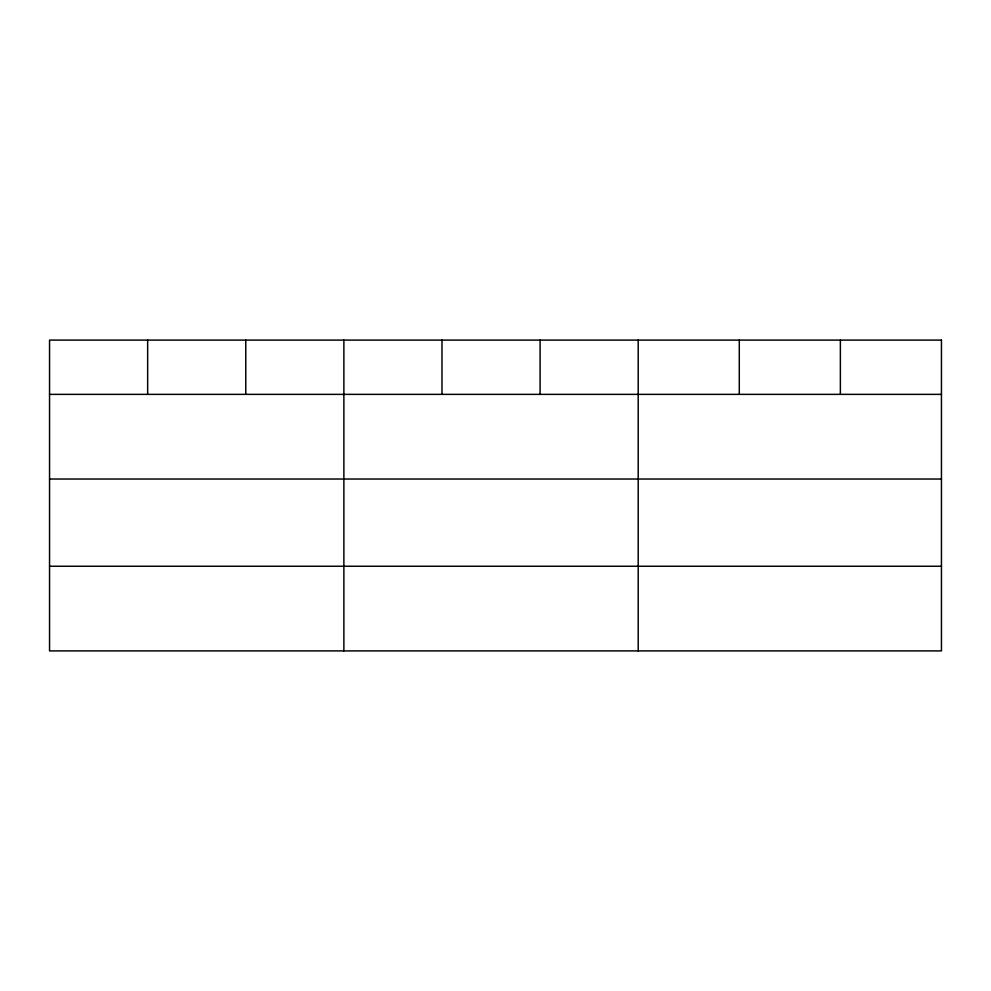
<?xml version="1.0" encoding="UTF-8"?>
<svg xmlns="http://www.w3.org/2000/svg" width="991" height="991" viewBox="0 0 991 991"><rect width="100%" height="100%" fill="white"/><g stroke="black" fill="none" stroke-linecap="round" stroke-linejoin="round"><path stroke-width="1.49" d="M49.55 394.368L941.45 394.368M49.55 479.025L941.45 479.025M49.55 566.245L941.45 566.245M840.368 340.099L840.368 394.368M739.286 340.099L739.286 394.368M638.204 340.099L638.204 650.901M540.095 340.099L540.095 394.368M441.986 340.099L441.986 394.368M343.877 340.099L343.877 650.901M245.768 340.099L245.768 394.368M147.659 340.099L147.659 394.368M941.45 340.099L49.55 340.099L49.55 650.901L941.45 650.901L941.45 340.099"/></g></svg>
